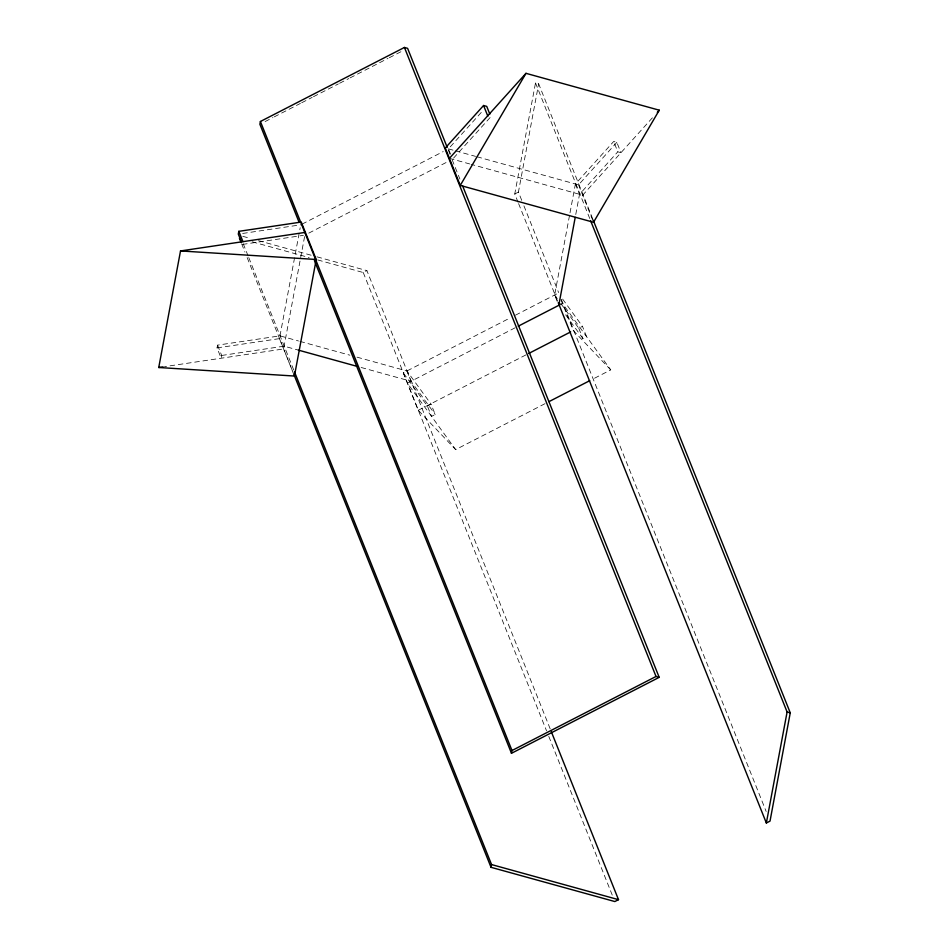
<?xml version="1.0" encoding="UTF-8"?>
<svg xmlns="http://www.w3.org/2000/svg" width="949" height="949" viewBox="0 0 949 949"><rect width="100%" height="100%" fill="white"/><g stroke="black" fill="none" stroke-linecap="round" stroke-linejoin="round"><path stroke-width="0.71" stroke-dasharray="4.75 3.56" d="M217.558 345.139L221.686 355.46L221.164 358.224L217.036 347.903L217.558 345.139L279.979 335.863L298.52 340.988M293.882 374.689L279.469 338.627L300.192 227.701M304.593 236.586L283.597 348.947L164.545 366.646M518.059 202.232L514.761 193.976L535.509 82.931L538.664 83.809L593.172 220.073M521.736 200.346L518.427 192.089L538.664 83.809M557.229 301.474L554.643 295.02L569.744 214.272M570.005 212.825L575.402 183.987L613.683 141.484L616.838 142.362L620.978 152.682L617.811 151.804L613.683 141.484M575.758 214.498L579.531 194.308L617.811 151.804M450.502 154.035L448.438 148.874L482.804 110.736M453.551 158.115L490.858 116.703L487.703 115.837M476.967 156.763L578.558 184.853L616.838 142.362M652.39 117.818L582.686 195.174L471.119 164.331M265.115 121.579L272.956 117.546M274.261 116.869L300.406 103.429M301.711 102.753L312.174 97.379M313.478 96.703L338.318 83.939M339.623 83.263L348.769 78.565M350.074 77.889L387.987 58.399M389.292 57.735L402.364 51.009M302.043 224.142L443.219 151.567M308.781 233.122L448.652 161.223M514.761 193.976L518.427 192.089M317.701 259.931L363.242 272.529L366.907 270.631L550.242 728.986M545.023 403.669L455.662 449.601L418.236 410.276L403.266 372.85L510.206 317.879M515.437 315.187L558.32 293.134M515.141 327.785L407.394 383.171L455.662 449.601M558.771 305.353L562.449 303.455L610.729 369.885L592.33 379.351M418.236 410.276L525.983 354.879M427.406 406.065L431.071 404.179L435.2 414.499L431.534 416.386L427.406 406.065L403.266 372.85M560.681 303.324L578.783 328.235L582.461 326.349L586.589 336.67L582.911 338.568L564.809 313.656M242.659 233.454L300.726 224.818M242.434 244.427L303.407 235.352M217.036 347.903L279.469 338.627M221.686 355.46L284.107 346.183L298.377 350.122M448.438 148.874L454.144 150.452M455.579 150.855L475.544 156.371M449.411 158.329L469.684 163.94M242.802 236.325L249.943 238.294M258.496 240.655L311.272 255.257M316.99 256.835L366.907 270.631M252.244 241.829L309.16 257.57M299.955 341.379L349.873 355.187M357.014 357.156L406.931 370.964L431.071 404.179M361.142 367.477L411.071 381.284L435.2 414.499M610.729 369.885L573.291 330.56L560.895 299.587M562.627 299.065L582.461 326.349M554.643 295.02L557.229 298.579M578.558 184.853L593.528 222.28M535.509 82.931L590.017 219.195M575.402 183.987L579.531 194.308M578.783 328.235L582.911 338.568M523.931 205.85L558.617 292.565M561.369 299.445L766.163 811.478M518.605 203.608L557.692 301.343M448.331 150.179L449.98 154.307M452.187 159.812L459.897 179.088M406.931 370.964L411.071 381.284M363.242 272.529L546.565 730.872M548.771 736.377L612.627 896.046M243.252 243.786L248.211 256.183M248.757 257.559L293.905 370.418M241.639 243.798L244.937 252.054M247.143 257.559L292.838 371.806"/><path stroke-width="1.42" d="M241.402 241.841L238.306 234.095L238.828 231.342L301.248 222.054L316.219 259.48L294.427 376.041L158.744 367.5L180.524 250.939L305.376 232.375M447.228 147.427L407.596 48.328L404.44 47.45L260.406 121.496L259.884 124.26L298.971 221.983M558.771 305.353L575.213 217.38M462.649 185.968L659.187 677.349L511.475 753.292L511.997 750.529L260.406 121.496M551.333 731.738L618.499 899.664L614.833 901.55L491.024 867.315L491.546 864.563L294.451 371.794M593.172 220.073L790.256 712.829L770.019 821.11L766.353 823.008L787.101 711.964L590.563 220.583M460.253 185.423L525.983 73.334L659.258 110.191L593.528 222.28L460.253 185.423L445.283 148.008L483.575 105.505L486.73 106.383L489.826 114.129M449.411 158.329L525.983 73.334M657.301 112.362L659.258 110.191M518.249 326.183L559.815 304.807M528.605 353.526L570.657 331.913M548.961 401.641L589.697 380.703M511.997 750.529L656.032 676.471L659.187 677.349M158.744 367.5L163.098 366.86M180.524 250.939L316.219 259.48M298.377 350.122L356.86 366.302M787.101 711.964L790.256 712.829M491.546 864.563L618.499 899.664M483.575 105.505L487.703 115.837M558.249 302.719L766.353 823.008M404.44 47.45L656.032 676.471M314.392 260.524L511.475 753.292M238.828 231.342L242.956 241.663M239.433 238.294L241.093 242.422M293.941 374.558L491.024 867.315"/></g></svg>
